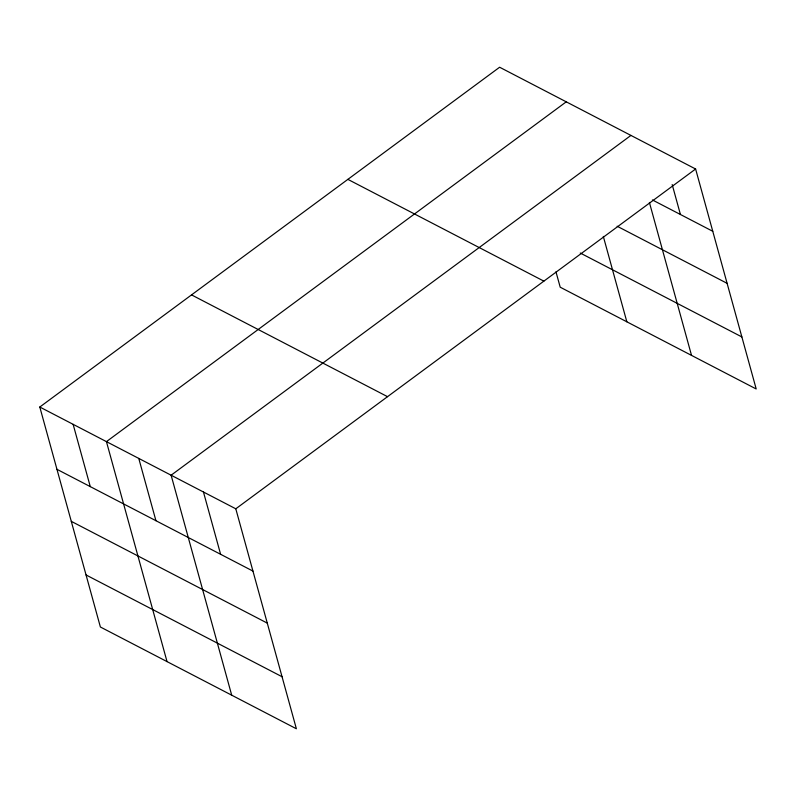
<?xml version="1.0" encoding="UTF-8"?>
<svg xmlns="http://www.w3.org/2000/svg" width="796" height="796" viewBox="0 0 796 796"><rect width="100%" height="100%" fill="white"/><g stroke="black" fill="none" stroke-linecap="round" stroke-linejoin="round"><path stroke-width="1.19" d="M39.8 407.025L235.795 508.803L296.381 728.768L100.386 626.999L39.8 407.025L499.619 67.232L695.614 169.001L756.2 388.975L560.205 287.197L555.966 271.824M566.255 101.828L106.435 441.631L167.031 661.605M630.93 135.419L171.12 475.212L231.706 695.187M235.795 508.803L695.614 169.001M652.402 199.945L712.768 231.288M617.149 226.233L727.096 283.326M580.264 253.029L741.872 336.937M347.872 179.369L543.867 281.137M191.537 294.898L387.533 396.667M56.954 469.312L252.949 571.09M71.292 521.35L267.287 623.119M86.058 574.961L282.053 676.729M672.182 184.553L680.431 214.502M649.397 202.433L691.525 355.384M603.318 236.412L626.84 321.803M203.458 492.008L220.611 554.295M138.773 458.426L155.936 520.713M73.123 424.328L90.276 486.615"/></g></svg>
